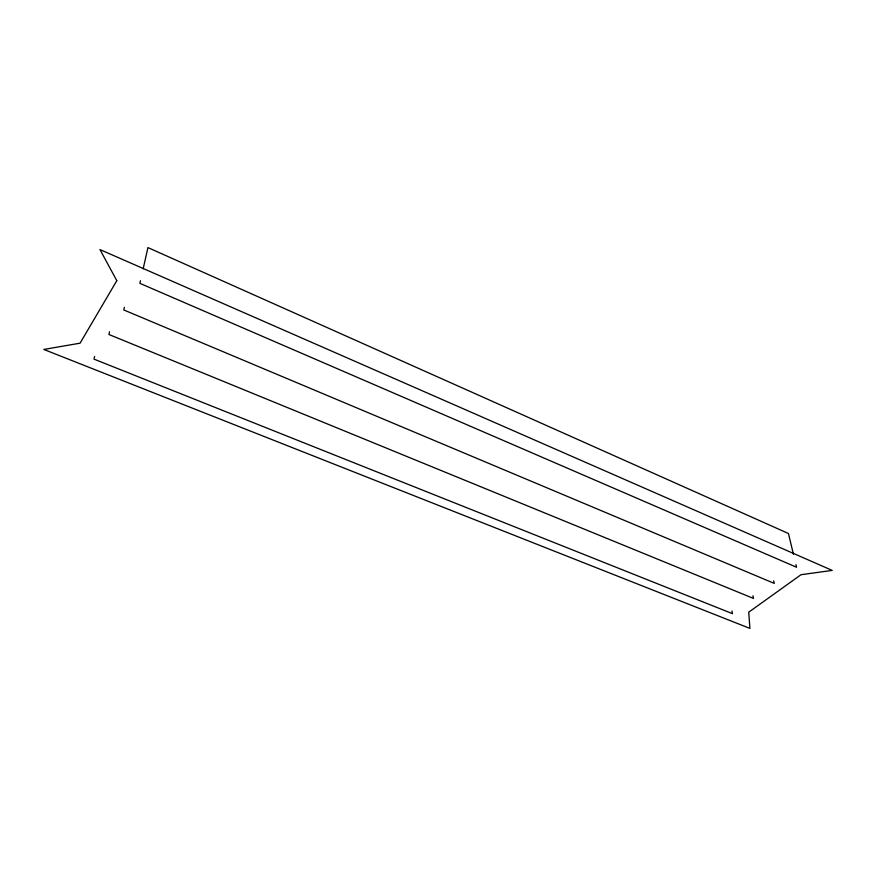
<?xml version="1.0" encoding="UTF-8"?>
<svg xmlns="http://www.w3.org/2000/svg" width="876" height="876" viewBox="0 0 876 876"><rect width="100%" height="100%" fill="white"/><g stroke="black" fill="none" stroke-linecap="round" stroke-linejoin="round"><path stroke-width="1.31" d="M140.489 280.703L139.897 283.353L796.569 567.254L795.934 564.648M143.171 268.779L147.934 247.59L788.433 533.506L793.437 554.267M124.403 307.301L123.779 309.951L774.264 583.394L773.683 580.81M109.555 331.829L108.92 334.49L753.502 598.428L752.944 595.757M94.641 356.477L93.984 359.127L732.467 613.66L731.953 610.999M116.804 280.681L80.077 343.184L43.8 349.447L749.911 628.41L748.739 612.182L801.014 574.711L832.2 570.407L99.963 249.572L116.804 280.681"/></g></svg>
